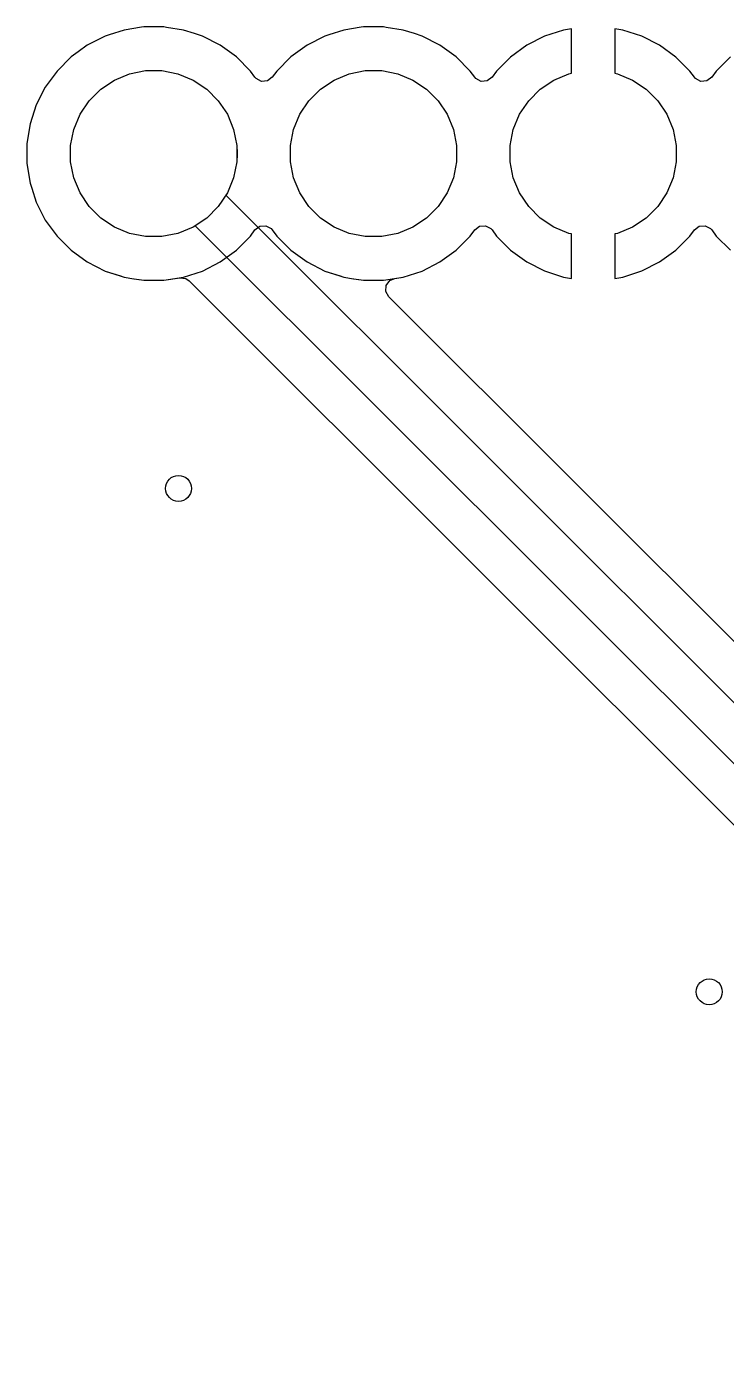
# Model space of a CAD drawing. Header units: inches. Extents: x 6.57 to 9.79, y -8.72 to -3.17.
# Drawn here: x 7.621 to 7.939, y -5.783 to -5.17 of the extents above; entities that cross this region are included whole.
import ezdxf

# ---------------------------------------------------------------- set-up
doc = ezdxf.new("R2010")
doc.units = ezdxf.units.IN
doc.header["$MEASUREMENT"] = 0
doc.layers.add('B.Cu', color=153, linetype='CONTINUOUS', true_color=0x4d7fc4)

msp = doc.modelspace()

# ---------------------------------------------------------------- linework, layer by layer
at = {"layer": 'B.Cu', "linetype": 'CONTINUOUS'}
for p, q in [((7.65657, -5.17403), (7.64848, -5.17815)), ((7.65657, -5.17403), (7.64848, -5.17815)), ((7.65657, -5.17403), (7.64848, -5.17815)), ((7.65657, -5.17403), (7.64848, -5.17815)), ((7.65848, -5.17341), (7.65657, -5.17403)), ((7.65848, -5.17341), (7.65657, -5.17403)), ((7.65848, -5.17341), (7.65657, -5.17403)), ((7.65848, -5.17341), (7.65657, -5.17403)), ((7.65657, -5.17403), (7.65657, -5.17403)), ((7.65657, -5.17403), (7.65657, -5.17403)), ((7.65657, -5.17403), (7.65657, -5.17403)), ((7.65657, -5.17403), (7.65657, -5.17403)), ((7.65657, -5.17403), (7.65657, -5.17403)), ((7.65657, -5.17403), (7.65657, -5.17403)), ((7.65657, -5.17403), (7.65657, -5.17403)), ((7.65657, -5.17403), (7.65657, -5.17403)), ((7.66521, -5.17122), (7.65848, -5.17341)), ((7.66521, -5.17122), (7.65848, -5.17341)), ((7.66521, -5.17122), (7.65848, -5.17341)), ((7.66521, -5.17122), (7.65848, -5.17341)), ((7.6731, -5.16997), (7.66521, -5.17122)), ((7.6731, -5.16997), (7.66521, -5.17122)), ((7.6731, -5.16997), (7.66521, -5.17122)), ((7.6731, -5.16997), (7.66521, -5.17122)), ((7.67418, -5.1698), (7.6731, -5.16997)), ((7.67418, -5.1698), (7.6731, -5.16997)), ((7.67418, -5.1698), (7.6731, -5.16997)), ((7.67418, -5.1698), (7.6731, -5.16997)), ((7.68326, -5.1698), (7.67418, -5.1698)), ((7.68326, -5.1698), (7.67418, -5.1698)), ((7.68326, -5.1698), (7.67418, -5.1698)), ((7.68326, -5.1698), (7.67418, -5.1698)), ((7.68449, -5.16999), (7.68326, -5.1698)), ((7.68449, -5.16999), (7.68326, -5.1698)), ((7.68449, -5.16999), (7.68326, -5.1698)), ((7.68449, -5.16999), (7.68326, -5.1698)), ((7.69224, -5.17122), (7.68449, -5.16999)), ((7.69224, -5.17122), (7.68449, -5.16999)), ((7.69224, -5.17122), (7.68449, -5.16999)), ((7.69224, -5.17122), (7.68449, -5.16999)), ((7.69732, -5.17287), (7.69224, -5.17122)), ((7.69732, -5.17287), (7.69224, -5.17122)), ((7.69732, -5.17287), (7.69224, -5.17122)), ((7.69732, -5.17287), (7.69224, -5.17122)), ((7.70087, -5.17403), (7.69732, -5.17287)), ((7.70087, -5.17403), (7.69732, -5.17287)), ((7.70087, -5.17403), (7.69732, -5.17287)), ((7.70087, -5.17403), (7.69732, -5.17287)), ((7.70897, -5.17815), (7.70087, -5.17403)), ((7.70897, -5.17815), (7.70087, -5.17403)), ((7.70897, -5.17815), (7.70087, -5.17403)), ((7.70897, -5.17815), (7.70087, -5.17403)), ((7.75657, -5.17403), (7.74848, -5.17815)), ((7.75657, -5.17403), (7.74848, -5.17815)), ((7.75657, -5.17403), (7.74848, -5.17815)), ((7.75657, -5.17403), (7.74848, -5.17815)), ((7.75848, -5.17341), (7.75657, -5.17403)), ((7.75848, -5.17341), (7.75657, -5.17403)), ((7.75848, -5.17341), (7.75657, -5.17403)), ((7.75848, -5.17341), (7.75657, -5.17403)), ((7.75657, -5.17403), (7.75657, -5.17403)), ((7.75657, -5.17403), (7.75657, -5.17403)), ((7.75657, -5.17403), (7.75657, -5.17403)), ((7.75657, -5.17403), (7.75657, -5.17403)), ((7.75657, -5.17403), (7.75657, -5.17403)), ((7.75657, -5.17403), (7.75657, -5.17403)), ((7.75657, -5.17403), (7.75657, -5.17403)), ((7.75657, -5.17403), (7.75657, -5.17403)), ((7.76521, -5.17122), (7.75848, -5.17341)), ((7.76521, -5.17122), (7.75848, -5.17341)), ((7.76521, -5.17122), (7.75848, -5.17341)), ((7.76521, -5.17122), (7.75848, -5.17341)), ((7.7731, -5.16997), (7.76521, -5.17122)), ((7.7731, -5.16997), (7.76521, -5.17122)), ((7.7731, -5.16997), (7.76521, -5.17122)), ((7.7731, -5.16997), (7.76521, -5.17122)), ((7.77418, -5.1698), (7.7731, -5.16997)), ((7.77418, -5.1698), (7.7731, -5.16997)), ((7.77418, -5.1698), (7.7731, -5.16997)), ((7.77418, -5.1698), (7.7731, -5.16997)), ((7.78326, -5.1698), (7.77418, -5.1698)), ((7.78326, -5.1698), (7.77418, -5.1698)), ((7.78326, -5.1698), (7.77418, -5.1698)), ((7.78326, -5.1698), (7.77418, -5.1698)), ((7.78449, -5.16999), (7.78326, -5.1698)), ((7.78449, -5.16999), (7.78326, -5.1698)), ((7.78449, -5.16999), (7.78326, -5.1698)), ((7.78449, -5.16999), (7.78326, -5.1698)), ((7.79224, -5.17122), (7.78449, -5.16999)), ((7.79224, -5.17122), (7.78449, -5.16999)), ((7.79224, -5.17122), (7.78449, -5.16999)), ((7.79224, -5.17122), (7.78449, -5.16999)), ((7.79732, -5.17287), (7.79224, -5.17122)), ((7.79732, -5.17287), (7.79224, -5.17122)), ((7.79732, -5.17287), (7.79224, -5.17122)), ((7.79732, -5.17287), (7.79224, -5.17122)), ((7.80087, -5.17403), (7.79732, -5.17287)), ((7.80087, -5.17403), (7.79732, -5.17287)), ((7.80087, -5.17403), (7.79732, -5.17287)), ((7.80087, -5.17403), (7.79732, -5.17287)), ((7.80897, -5.17815), (7.80087, -5.17403)), ((7.80897, -5.17815), (7.80087, -5.17403)), ((7.80897, -5.17815), (7.80087, -5.17403)), ((7.80897, -5.17815), (7.80087, -5.17403)), ((7.85658, -5.17405), (7.84849, -5.17817)), ((7.85658, -5.17405), (7.84849, -5.17817)), ((7.85658, -5.17405), (7.84849, -5.17817)), ((7.85658, -5.17405), (7.84849, -5.17817)), ((7.86522, -5.17124), (7.85658, -5.17405)), ((7.86522, -5.17124), (7.85658, -5.17405)), ((7.86522, -5.17124), (7.85658, -5.17405)), ((7.86522, -5.17124), (7.85658, -5.17405)), ((7.86888, -5.17066), (7.86522, -5.17124)), ((7.86888, -5.17066), (7.86522, -5.17124)), ((7.86888, -5.17066), (7.86522, -5.17124)), ((7.86888, -5.17066), (7.86522, -5.17124)), ((7.86888, -5.1909), (7.86888, -5.17066)), ((7.86888, -5.1909), (7.86888, -5.17066)), ((7.86888, -5.1909), (7.86888, -5.17066)), ((7.86888, -5.1909), (7.86888, -5.17066)), ((7.89223, -5.17124), (7.88857, -5.17066)), ((7.88857, -5.17066), (7.88857, -5.1909)), ((7.89223, -5.17124), (7.88857, -5.17066)), ((7.88857, -5.17066), (7.88857, -5.1909)), ((7.89223, -5.17124), (7.88857, -5.17066)), ((7.88857, -5.17066), (7.88857, -5.1909)), ((7.89223, -5.17124), (7.88857, -5.17066)), ((7.88857, -5.17066), (7.88857, -5.1909)), ((7.90087, -5.17405), (7.89223, -5.17124)), ((7.90087, -5.17405), (7.89223, -5.17124)), ((7.90087, -5.17405), (7.89223, -5.17124)), ((7.90087, -5.17405), (7.89223, -5.17124)), ((7.90896, -5.17817), (7.90087, -5.17405)), ((7.90896, -5.17817), (7.90087, -5.17405)), ((7.90896, -5.17817), (7.90087, -5.17405)), ((7.90896, -5.17817), (7.90087, -5.17405)), ((7.64848, -5.17815), (7.64429, -5.1812)), ((7.64848, -5.17815), (7.64429, -5.1812)), ((7.64848, -5.17815), (7.64429, -5.1812)), ((7.64848, -5.17815), (7.64429, -5.1812)), ((7.71632, -5.18349), (7.70897, -5.17815)), ((7.71632, -5.18349), (7.70897, -5.17815)), ((7.71632, -5.18349), (7.70897, -5.17815)), ((7.71632, -5.18349), (7.70897, -5.17815)), ((7.74848, -5.17815), (7.74429, -5.1812)), ((7.74848, -5.17815), (7.74429, -5.1812)), ((7.74848, -5.17815), (7.74429, -5.1812)), ((7.74848, -5.17815), (7.74429, -5.1812)), ((7.81632, -5.18349), (7.80897, -5.17815)), ((7.81632, -5.18349), (7.80897, -5.17815)), ((7.81632, -5.18349), (7.80897, -5.17815)), ((7.81632, -5.18349), (7.80897, -5.17815)), ((7.84849, -5.17817), (7.84114, -5.18351)), ((7.84849, -5.17817), (7.84114, -5.18351)), ((7.84849, -5.17817), (7.84114, -5.18351)), ((7.84849, -5.17817), (7.84114, -5.18351)), ((7.9163, -5.18351), (7.90896, -5.17817)), ((7.9163, -5.18351), (7.90896, -5.17817)), ((7.9163, -5.18351), (7.90896, -5.17817)), ((7.9163, -5.18351), (7.90896, -5.17817)), ((7.64113, -5.18349), (7.63471, -5.18991)), ((7.64113, -5.18349), (7.63471, -5.18991)), ((7.64113, -5.18349), (7.63471, -5.18991)), ((7.64113, -5.18349), (7.63471, -5.18991)), ((7.64429, -5.1812), (7.64113, -5.18349)), ((7.64429, -5.1812), (7.64113, -5.18349)), ((7.64429, -5.1812), (7.64113, -5.18349)), ((7.64429, -5.1812), (7.64113, -5.18349)), ((7.64113, -5.18349), (7.64113, -5.18349)), ((7.64113, -5.18349), (7.64113, -5.18349)), ((7.64113, -5.18349), (7.64113, -5.18349)), ((7.64113, -5.18349), (7.64113, -5.18349)), ((7.64113, -5.18349), (7.64113, -5.18349)), ((7.64113, -5.18349), (7.64113, -5.18349)), ((7.64113, -5.18349), (7.64113, -5.18349)), ((7.64113, -5.18349), (7.64113, -5.18349)), ((7.72274, -5.18991), (7.71632, -5.18349)), ((7.72274, -5.18991), (7.71632, -5.18349)), ((7.72274, -5.18991), (7.71632, -5.18349)), ((7.72274, -5.18991), (7.71632, -5.18349)), ((7.74113, -5.18349), (7.73471, -5.18991)), ((7.74113, -5.18349), (7.73471, -5.18991)), ((7.74113, -5.18349), (7.73471, -5.18991)), ((7.74113, -5.18349), (7.73471, -5.18991)), ((7.74429, -5.1812), (7.74113, -5.18349)), ((7.74429, -5.1812), (7.74113, -5.18349)), ((7.74429, -5.1812), (7.74113, -5.18349)), ((7.74429, -5.1812), (7.74113, -5.18349)), ((7.74113, -5.18349), (7.74113, -5.18349)), ((7.74113, -5.18349), (7.74113, -5.18349)), ((7.74113, -5.18349), (7.74113, -5.18349)), ((7.74113, -5.18349), (7.74113, -5.18349)), ((7.74113, -5.18349), (7.74113, -5.18349)), ((7.74113, -5.18349), (7.74113, -5.18349)), ((7.74113, -5.18349), (7.74113, -5.18349)), ((7.74113, -5.18349), (7.74113, -5.18349)), ((7.82274, -5.18991), (7.81632, -5.18349)), ((7.82274, -5.18991), (7.81632, -5.18349)), ((7.82274, -5.18991), (7.81632, -5.18349)), ((7.82274, -5.18991), (7.81632, -5.18349)), ((7.84114, -5.18351), (7.83472, -5.18993)), ((7.84114, -5.18351), (7.83472, -5.18993)), ((7.84114, -5.18351), (7.83472, -5.18993)), ((7.84114, -5.18351), (7.83472, -5.18993)), ((7.84114, -5.18351), (7.84114, -5.18351)), ((7.84114, -5.18351), (7.84114, -5.18351)), ((7.84114, -5.18351), (7.84114, -5.18351)), ((7.84114, -5.18351), (7.84114, -5.18351)), ((7.92272, -5.18993), (7.9163, -5.18351)), ((7.92272, -5.18993), (7.9163, -5.18351)), ((7.92272, -5.18993), (7.9163, -5.18351)), ((7.92272, -5.18993), (7.9163, -5.18351)), ((7.94113, -5.18349), (7.93471, -5.18991)), ((7.94113, -5.18349), (7.93471, -5.18991)), ((7.94113, -5.18349), (7.93471, -5.18991)), ((7.94113, -5.18349), (7.93471, -5.18991)), ((7.6347, -5.18993), (7.62937, -5.19726)), ((7.6347, -5.18993), (7.62937, -5.19726)), ((7.6347, -5.18993), (7.62937, -5.19726)), ((7.6347, -5.18993), (7.62937, -5.19726)), ((7.63471, -5.18991), (7.6347, -5.18993)), ((7.63471, -5.18991), (7.6347, -5.18993)), ((7.63471, -5.18991), (7.6347, -5.18993)), ((7.63471, -5.18991), (7.6347, -5.18993)), ((7.63471, -5.18991), (7.63471, -5.18991)), ((7.63471, -5.18991), (7.63471, -5.18991)), ((7.63471, -5.18991), (7.63471, -5.18991)), ((7.63471, -5.18991), (7.63471, -5.18991)), ((7.63471, -5.18991), (7.63471, -5.18991)), ((7.63471, -5.18991), (7.63471, -5.18991)), ((7.63471, -5.18991), (7.63471, -5.18991)), ((7.63471, -5.18991), (7.63471, -5.18991)), ((7.66081, -5.19399), (7.66769, -5.19114)), ((7.66081, -5.19399), (7.66769, -5.19114)), ((7.66081, -5.19399), (7.66769, -5.19114)), ((7.66081, -5.19399), (7.66769, -5.19114)), ((7.66769, -5.19114), (7.675, -5.18969)), ((7.66769, -5.19114), (7.675, -5.18969)), ((7.66769, -5.19114), (7.675, -5.18969)), ((7.66769, -5.19114), (7.675, -5.18969)), ((7.675, -5.18969), (7.68245, -5.18969)), ((7.675, -5.18969), (7.68245, -5.18969)), ((7.675, -5.18969), (7.68245, -5.18969)), ((7.675, -5.18969), (7.68245, -5.18969)), ((7.68245, -5.18969), (7.68975, -5.19114)), ((7.68245, -5.18969), (7.68975, -5.19114)), ((7.68245, -5.18969), (7.68975, -5.19114)), ((7.68245, -5.18969), (7.68975, -5.19114)), ((7.68975, -5.19114), (7.69664, -5.19399)), ((7.68975, -5.19114), (7.69664, -5.19399)), ((7.68975, -5.19114), (7.69664, -5.19399)), ((7.68975, -5.19114), (7.69664, -5.19399)), ((7.72275, -5.18993), (7.72274, -5.18991)), ((7.72275, -5.18993), (7.72274, -5.18991)), ((7.72275, -5.18993), (7.72274, -5.18991)), ((7.72275, -5.18993), (7.72274, -5.18991)), ((7.72477, -5.19271), (7.72275, -5.18993)), ((7.72477, -5.19271), (7.72275, -5.18993)), ((7.72477, -5.19271), (7.72275, -5.18993)), ((7.72477, -5.19271), (7.72275, -5.18993)), ((7.72532, -5.19335), (7.72477, -5.19271)), ((7.72532, -5.19335), (7.72477, -5.19271)), ((7.72532, -5.19335), (7.72477, -5.19271)), ((7.72532, -5.19335), (7.72477, -5.19271)), ((7.72775, -5.19463), (7.72532, -5.19335)), ((7.72775, -5.19463), (7.72532, -5.19335)), ((7.72775, -5.19463), (7.72532, -5.19335)), ((7.72775, -5.19463), (7.72532, -5.19335)), ((7.73267, -5.19271), (7.73049, -5.19439)), ((7.73267, -5.19271), (7.73049, -5.19439)), ((7.73267, -5.19271), (7.73049, -5.19439)), ((7.73267, -5.19271), (7.73049, -5.19439)), ((7.73471, -5.18991), (7.73267, -5.19271)), ((7.73471, -5.18991), (7.73267, -5.19271)), ((7.73471, -5.18991), (7.73267, -5.19271)), ((7.73471, -5.18991), (7.73267, -5.19271)), ((7.76081, -5.19399), (7.76769, -5.19114)), ((7.76081, -5.19399), (7.76769, -5.19114)), ((7.76081, -5.19399), (7.76769, -5.19114)), ((7.76081, -5.19399), (7.76769, -5.19114)), ((7.76769, -5.19114), (7.775, -5.18969)), ((7.76769, -5.19114), (7.775, -5.18969)), ((7.76769, -5.19114), (7.775, -5.18969)), ((7.76769, -5.19114), (7.775, -5.18969)), ((7.775, -5.18969), (7.78245, -5.18969)), ((7.775, -5.18969), (7.78245, -5.18969)), ((7.775, -5.18969), (7.78245, -5.18969)), ((7.775, -5.18969), (7.78245, -5.18969)), ((7.78245, -5.18969), (7.78975, -5.19114)), ((7.78245, -5.18969), (7.78975, -5.19114)), ((7.78245, -5.18969), (7.78975, -5.19114)), ((7.78245, -5.18969), (7.78975, -5.19114)), ((7.78975, -5.19114), (7.79664, -5.19399)), ((7.78975, -5.19114), (7.79664, -5.19399)), ((7.78975, -5.19114), (7.79664, -5.19399)), ((7.78975, -5.19114), (7.79664, -5.19399)), ((7.82479, -5.19273), (7.82274, -5.18991)), ((7.82479, -5.19273), (7.82274, -5.18991)), ((7.82479, -5.19273), (7.82274, -5.18991)), ((7.82479, -5.19273), (7.82274, -5.18991)), ((7.82533, -5.19336), (7.82479, -5.19273)), ((7.82533, -5.19336), (7.82479, -5.19273)), ((7.82533, -5.19336), (7.82479, -5.19273)), ((7.82533, -5.19336), (7.82479, -5.19273)), ((7.82777, -5.19465), (7.82533, -5.19336)), ((7.82777, -5.19465), (7.82533, -5.19336)), ((7.82777, -5.19465), (7.82533, -5.19336)), ((7.82777, -5.19465), (7.82533, -5.19336)), ((7.83268, -5.19273), (7.83051, -5.19441)), ((7.83268, -5.19273), (7.83051, -5.19441)), ((7.83268, -5.19273), (7.83051, -5.19441)), ((7.83268, -5.19273), (7.83051, -5.19441)), ((7.83472, -5.18993), (7.83268, -5.19273)), ((7.83472, -5.18993), (7.83268, -5.19273)), ((7.83472, -5.18993), (7.83268, -5.19273)), ((7.83472, -5.18993), (7.83268, -5.19273)), ((7.83472, -5.18993), (7.83472, -5.18993)), ((7.83472, -5.18993), (7.83472, -5.18993)), ((7.83472, -5.18993), (7.83472, -5.18993)), ((7.83472, -5.18993), (7.83472, -5.18993)), ((7.86081, -5.19399), (7.86769, -5.19114)), ((7.86081, -5.19399), (7.86769, -5.19114)), ((7.86081, -5.19399), (7.86769, -5.19114)), ((7.86081, -5.19399), (7.86769, -5.19114)), ((7.86769, -5.19114), (7.86888, -5.1909)), ((7.86769, -5.19114), (7.86888, -5.1909)), ((7.86769, -5.19114), (7.86888, -5.1909)), ((7.86769, -5.19114), (7.86888, -5.1909)), ((7.88857, -5.1909), (7.88975, -5.19114)), ((7.88857, -5.1909), (7.88975, -5.19114)), ((7.88857, -5.1909), (7.88975, -5.19114)), ((7.88857, -5.1909), (7.88975, -5.19114)), ((7.88975, -5.19114), (7.89664, -5.19399)), ((7.88975, -5.19114), (7.89664, -5.19399)), ((7.88975, -5.19114), (7.89664, -5.19399)), ((7.88975, -5.19114), (7.89664, -5.19399)), ((7.92476, -5.19273), (7.92272, -5.18993)), ((7.92272, -5.18993), (7.92272, -5.18993)), ((7.92476, -5.19273), (7.92272, -5.18993)), ((7.92272, -5.18993), (7.92272, -5.18993)), ((7.92476, -5.19273), (7.92272, -5.18993)), ((7.92272, -5.18993), (7.92272, -5.18993)), ((7.92476, -5.19273), (7.92272, -5.18993)), ((7.92272, -5.18993), (7.92272, -5.18993)), ((7.92531, -5.19336), (7.92476, -5.19273)), ((7.92531, -5.19336), (7.92476, -5.19273)), ((7.92531, -5.19336), (7.92476, -5.19273)), ((7.92531, -5.19336), (7.92476, -5.19273)), ((7.92774, -5.19465), (7.92531, -5.19336)), ((7.92774, -5.19465), (7.92531, -5.19336)), ((7.92774, -5.19465), (7.92531, -5.19336)), ((7.92774, -5.19465), (7.92531, -5.19336)), ((7.93266, -5.19273), (7.93048, -5.19441)), ((7.93266, -5.19273), (7.93048, -5.19441)), ((7.93266, -5.19273), (7.93048, -5.19441)), ((7.93266, -5.19273), (7.93048, -5.19441)), ((7.93471, -5.18991), (7.93266, -5.19273)), ((7.93471, -5.18991), (7.93266, -5.19273)), ((7.93471, -5.18991), (7.93266, -5.19273)), ((7.93471, -5.18991), (7.93266, -5.19273)), ((7.93471, -5.18991), (7.93471, -5.18991)), ((7.93471, -5.18991), (7.93471, -5.18991)), ((7.93471, -5.18991), (7.93471, -5.18991)), ((7.93471, -5.18991), (7.93471, -5.18991)), ((7.62937, -5.19726), (7.62525, -5.20535)), ((7.62937, -5.19726), (7.62525, -5.20535)), ((7.62937, -5.19726), (7.62525, -5.20535)), ((7.62937, -5.19726), (7.62525, -5.20535)), ((7.64935, -5.2034), (7.65462, -5.19813)), ((7.64935, -5.2034), (7.65462, -5.19813)), ((7.64935, -5.2034), (7.65462, -5.19813)), ((7.64935, -5.2034), (7.65462, -5.19813)), ((7.65462, -5.19813), (7.66081, -5.19399)), ((7.65462, -5.19813), (7.66081, -5.19399)), ((7.65462, -5.19813), (7.66081, -5.19399)), ((7.65462, -5.19813), (7.66081, -5.19399)), ((7.69664, -5.19399), (7.70283, -5.19813)), ((7.69664, -5.19399), (7.70283, -5.19813)), ((7.69664, -5.19399), (7.70283, -5.19813)), ((7.69664, -5.19399), (7.70283, -5.19813)), ((7.70283, -5.19813), (7.7081, -5.2034)), ((7.70283, -5.19813), (7.7081, -5.2034)), ((7.70283, -5.19813), (7.7081, -5.2034)), ((7.70283, -5.19813), (7.7081, -5.2034)), ((7.73049, -5.19439), (7.72775, -5.19463)), ((7.73049, -5.19439), (7.72775, -5.19463)), ((7.73049, -5.19439), (7.72775, -5.19463)), ((7.73049, -5.19439), (7.72775, -5.19463)), ((7.74935, -5.2034), (7.75462, -5.19813)), ((7.74935, -5.2034), (7.75462, -5.19813)), ((7.74935, -5.2034), (7.75462, -5.19813)), ((7.74935, -5.2034), (7.75462, -5.19813)), ((7.75462, -5.19813), (7.76081, -5.19399)), ((7.75462, -5.19813), (7.76081, -5.19399)), ((7.75462, -5.19813), (7.76081, -5.19399)), ((7.75462, -5.19813), (7.76081, -5.19399)), ((7.79664, -5.19399), (7.80283, -5.19813)), ((7.79664, -5.19399), (7.80283, -5.19813)), ((7.79664, -5.19399), (7.80283, -5.19813)), ((7.79664, -5.19399), (7.80283, -5.19813)), ((7.80283, -5.19813), (7.8081, -5.2034)), ((7.80283, -5.19813), (7.8081, -5.2034)), ((7.80283, -5.19813), (7.8081, -5.2034)), ((7.80283, -5.19813), (7.8081, -5.2034)), ((7.83051, -5.19441), (7.82777, -5.19465)), ((7.83051, -5.19441), (7.82777, -5.19465)), ((7.83051, -5.19441), (7.82777, -5.19465)), ((7.83051, -5.19441), (7.82777, -5.19465)), ((7.84935, -5.2034), (7.85462, -5.19813)), ((7.84935, -5.2034), (7.85462, -5.19813)), ((7.84935, -5.2034), (7.85462, -5.19813)), ((7.84935, -5.2034), (7.85462, -5.19813)), ((7.85462, -5.19813), (7.86081, -5.19399)), ((7.85462, -5.19813), (7.86081, -5.19399)), ((7.85462, -5.19813), (7.86081, -5.19399)), ((7.85462, -5.19813), (7.86081, -5.19399)), ((7.89664, -5.19399), (7.90283, -5.19813)), ((7.89664, -5.19399), (7.90283, -5.19813)), ((7.89664, -5.19399), (7.90283, -5.19813)), ((7.89664, -5.19399), (7.90283, -5.19813)), ((7.90283, -5.19813), (7.9081, -5.2034)), ((7.90283, -5.19813), (7.9081, -5.2034)), ((7.90283, -5.19813), (7.9081, -5.2034)), ((7.90283, -5.19813), (7.9081, -5.2034)), ((7.93048, -5.19441), (7.92774, -5.19465)), ((7.93048, -5.19441), (7.92774, -5.19465)), ((7.93048, -5.19441), (7.92774, -5.19465)), ((7.93048, -5.19441), (7.92774, -5.19465)), ((7.62525, -5.20535), (7.62244, -5.21399)), ((7.62525, -5.20535), (7.62244, -5.21399)), ((7.62525, -5.20535), (7.62244, -5.21399)), ((7.62525, -5.20535), (7.62244, -5.21399)), ((7.64521, -5.20959), (7.64935, -5.2034)), ((7.64521, -5.20959), (7.64935, -5.2034)), ((7.64521, -5.20959), (7.64935, -5.2034)), ((7.64521, -5.20959), (7.64935, -5.2034)), ((7.7081, -5.2034), (7.71224, -5.20959)), ((7.7081, -5.2034), (7.71224, -5.20959)), ((7.7081, -5.2034), (7.71224, -5.20959)), ((7.7081, -5.2034), (7.71224, -5.20959)), ((7.74521, -5.20959), (7.74935, -5.2034)), ((7.74521, -5.20959), (7.74935, -5.2034)), ((7.74521, -5.20959), (7.74935, -5.2034)), ((7.74521, -5.20959), (7.74935, -5.2034)), ((7.8081, -5.2034), (7.81224, -5.20959)), ((7.8081, -5.2034), (7.81224, -5.20959)), ((7.8081, -5.2034), (7.81224, -5.20959)), ((7.8081, -5.2034), (7.81224, -5.20959)), ((7.84521, -5.20959), (7.84935, -5.2034)), ((7.84521, -5.20959), (7.84935, -5.2034)), ((7.84521, -5.20959), (7.84935, -5.2034)), ((7.84521, -5.20959), (7.84935, -5.2034)), ((7.9081, -5.2034), (7.91224, -5.20959)), ((7.9081, -5.2034), (7.91224, -5.20959)), ((7.9081, -5.2034), (7.91224, -5.20959)), ((7.9081, -5.2034), (7.91224, -5.20959)), ((7.64236, -5.21647), (7.64521, -5.20959)), ((7.64236, -5.21647), (7.64521, -5.20959)), ((7.64236, -5.21647), (7.64521, -5.20959)), ((7.64236, -5.21647), (7.64521, -5.20959)), ((7.71224, -5.20959), (7.71509, -5.21647)), ((7.71224, -5.20959), (7.71509, -5.21647)), ((7.71224, -5.20959), (7.71509, -5.21647)), ((7.71224, -5.20959), (7.71509, -5.21647)), ((7.74236, -5.21647), (7.74521, -5.20959)), ((7.74236, -5.21647), (7.74521, -5.20959)), ((7.74236, -5.21647), (7.74521, -5.20959)), ((7.74236, -5.21647), (7.74521, -5.20959)), ((7.81224, -5.20959), (7.81509, -5.21647)), ((7.81224, -5.20959), (7.81509, -5.21647)), ((7.81224, -5.20959), (7.81509, -5.21647)), ((7.81224, -5.20959), (7.81509, -5.21647)), ((7.84236, -5.21647), (7.84521, -5.20959)), ((7.84236, -5.21647), (7.84521, -5.20959)), ((7.84236, -5.21647), (7.84521, -5.20959)), ((7.84236, -5.21647), (7.84521, -5.20959)), ((7.91224, -5.20959), (7.91509, -5.21647)), ((7.91224, -5.20959), (7.91509, -5.21647)), ((7.91224, -5.20959), (7.91509, -5.21647)), ((7.91224, -5.20959), (7.91509, -5.21647)), ((7.62244, -5.21399), (7.62102, -5.22296)), ((7.62244, -5.21399), (7.62102, -5.22296)), ((7.62244, -5.21399), (7.62102, -5.22296)), ((7.62244, -5.21399), (7.62102, -5.22296)), ((7.64091, -5.22378), (7.64236, -5.21647)), ((7.64091, -5.22378), (7.64236, -5.21647)), ((7.64091, -5.22378), (7.64236, -5.21647)), ((7.64091, -5.22378), (7.64236, -5.21647)), ((7.71509, -5.21647), (7.71654, -5.22378)), ((7.71509, -5.21647), (7.71654, -5.22378)), ((7.71509, -5.21647), (7.71654, -5.22378)), ((7.71509, -5.21647), (7.71654, -5.22378)), ((7.74091, -5.22378), (7.74236, -5.21647)), ((7.74091, -5.22378), (7.74236, -5.21647)), ((7.74091, -5.22378), (7.74236, -5.21647)), ((7.74091, -5.22378), (7.74236, -5.21647)), ((7.81509, -5.21647), (7.81654, -5.22378)), ((7.81509, -5.21647), (7.81654, -5.22378)), ((7.81509, -5.21647), (7.81654, -5.22378)), ((7.81509, -5.21647), (7.81654, -5.22378)), ((7.84091, -5.22378), (7.84236, -5.21647)), ((7.84091, -5.22378), (7.84236, -5.21647)), ((7.84091, -5.22378), (7.84236, -5.21647)), ((7.84091, -5.22378), (7.84236, -5.21647)), ((7.91509, -5.21647), (7.91654, -5.22378)), ((7.91509, -5.21647), (7.91654, -5.22378)), ((7.91509, -5.21647), (7.91654, -5.22378)), ((7.91509, -5.21647), (7.91654, -5.22378)), ((7.62102, -5.22296), (7.62102, -5.23205)), ((7.62102, -5.22296), (7.62102, -5.23205)), ((7.62102, -5.22296), (7.62102, -5.23205)), ((7.62102, -5.22296), (7.62102, -5.23205)), ((7.64091, -5.23123), (7.64091, -5.22378)), ((7.64091, -5.23123), (7.64091, -5.22378)), ((7.64091, -5.23123), (7.64091, -5.22378)), ((7.64091, -5.23123), (7.64091, -5.22378)), ((7.71654, -5.22378), (7.71654, -5.23123)), ((7.71654, -5.22378), (7.71654, -5.23123)), ((7.71654, -5.22378), (7.71654, -5.22527)), ((7.71654, -5.22378), (7.71654, -5.23123)), ((7.74091, -5.23123), (7.74091, -5.22378)), ((7.74091, -5.23123), (7.74091, -5.22378)), ((7.74091, -5.23123), (7.74091, -5.22378)), ((7.74091, -5.23123), (7.74091, -5.22378)), ((7.81654, -5.22378), (7.81654, -5.23123)), ((7.81654, -5.22378), (7.81654, -5.23123)), ((7.81654, -5.22378), (7.81654, -5.23123)), ((7.81654, -5.22378), (7.81654, -5.23123)), ((7.84091, -5.23123), (7.84091, -5.22378)), ((7.84091, -5.23123), (7.84091, -5.22378)), ((7.84091, -5.23123), (7.84091, -5.22378)), ((7.84091, -5.23123), (7.84091, -5.22378)), ((7.91654, -5.22378), (7.91654, -5.23123)), ((7.91654, -5.22378), (7.91654, -5.23123)), ((7.91654, -5.22378), (7.91654, -5.23123)), ((7.91654, -5.22378), (7.91654, -5.23123)), ((7.71654, -5.22527), (7.71667, -5.22558)), ((7.71667, -5.22942), (7.71654, -5.22973)), ((7.71654, -5.22973), (7.71654, -5.23123)), ((7.71667, -5.22558), (7.71667, -5.22942)), ((7.62102, -5.23205), (7.62244, -5.24102)), ((7.62102, -5.23205), (7.62244, -5.24102)), ((7.62102, -5.23205), (7.62244, -5.24102)), ((7.62102, -5.23205), (7.62244, -5.24102)), ((7.64236, -5.23854), (7.64091, -5.23123)), ((7.64236, -5.23854), (7.64091, -5.23123)), ((7.64236, -5.23854), (7.64091, -5.23123)), ((7.64236, -5.23854), (7.64091, -5.23123)), ((7.71654, -5.23123), (7.71509, -5.23854)), ((7.71654, -5.23123), (7.71509, -5.23854)), ((7.71654, -5.23123), (7.71509, -5.23854)), ((7.71654, -5.23123), (7.71509, -5.23854)), ((7.74236, -5.23854), (7.74091, -5.23123)), ((7.74236, -5.23854), (7.74091, -5.23123)), ((7.74236, -5.23854), (7.74091, -5.23123)), ((7.74236, -5.23854), (7.74091, -5.23123)), ((7.81654, -5.23123), (7.81509, -5.23854)), ((7.81654, -5.23123), (7.81509, -5.23854)), ((7.81654, -5.23123), (7.81509, -5.23854)), ((7.81654, -5.23123), (7.81509, -5.23854)), ((7.84236, -5.23854), (7.84091, -5.23123)), ((7.84236, -5.23854), (7.84091, -5.23123)), ((7.84236, -5.23854), (7.84091, -5.23123)), ((7.84236, -5.23854), (7.84091, -5.23123)), ((7.91654, -5.23123), (7.91509, -5.23854)), ((7.91654, -5.23123), (7.91509, -5.23854)), ((7.91654, -5.23123), (7.91509, -5.23854)), ((7.91654, -5.23123), (7.91509, -5.23854)), ((7.62244, -5.24102), (7.62317, -5.24326)), ((7.62244, -5.24102), (7.62317, -5.24326)), ((7.62244, -5.24102), (7.62317, -5.24326)), ((7.62244, -5.24102), (7.62317, -5.24326)), ((7.64521, -5.24542), (7.64236, -5.23854)), ((7.64521, -5.24542), (7.64236, -5.23854)), ((7.64521, -5.24542), (7.64236, -5.23854)), ((7.64521, -5.24542), (7.64236, -5.23854)), ((7.71509, -5.23854), (7.71224, -5.24542)), ((7.71509, -5.23854), (7.71224, -5.24542)), ((7.71509, -5.23854), (7.71224, -5.24542)), ((7.71509, -5.23854), (7.71224, -5.24542)), ((7.74521, -5.24542), (7.74236, -5.23854)), ((7.74521, -5.24542), (7.74236, -5.23854)), ((7.74521, -5.24542), (7.74236, -5.23854)), ((7.74521, -5.24542), (7.74236, -5.23854)), ((7.81509, -5.23854), (7.81224, -5.24542)), ((7.81509, -5.23854), (7.81224, -5.24542)), ((7.81509, -5.23854), (7.81224, -5.24542)), ((7.81509, -5.23854), (7.81224, -5.24542)), ((7.84521, -5.24542), (7.84236, -5.23854)), ((7.84521, -5.24542), (7.84236, -5.23854)), ((7.84521, -5.24542), (7.84236, -5.23854)), ((7.84521, -5.24542), (7.84236, -5.23854)), ((7.91509, -5.23854), (7.91224, -5.24542)), ((7.91509, -5.23854), (7.91224, -5.24542)), ((7.91509, -5.23854), (7.91224, -5.24542)), ((7.91509, -5.23854), (7.91224, -5.24542)), ((7.62317, -5.24326), (7.62525, -5.24966)), ((7.62317, -5.24326), (7.62525, -5.24966)), ((7.62317, -5.24326), (7.62525, -5.24966)), ((7.62317, -5.24326), (7.62525, -5.24966)), ((7.64935, -5.25161), (7.64521, -5.24542)), ((7.64935, -5.25161), (7.64521, -5.24542)), ((7.64935, -5.25161), (7.64521, -5.24542)), ((7.64935, -5.25161), (7.64521, -5.24542)), ((7.71224, -5.24542), (7.7081, -5.25161)), ((7.71224, -5.24542), (7.7081, -5.25161)), ((7.71224, -5.24542), (7.7081, -5.25161)), ((7.71224, -5.24542), (7.71156, -5.24643)), ((7.71156, -5.24643), (8.2153, -5.75016)), ((7.74935, -5.25161), (7.74521, -5.24542)), ((7.74935, -5.25161), (7.74521, -5.24542)), ((7.74935, -5.25161), (7.74521, -5.24542)), ((7.74935, -5.25161), (7.74521, -5.24542)), ((7.81224, -5.24542), (7.8081, -5.25161)), ((7.81224, -5.24542), (7.8081, -5.25161)), ((7.81224, -5.24542), (7.8081, -5.25161)), ((7.81224, -5.24542), (7.8081, -5.25161)), ((7.84935, -5.25161), (7.84521, -5.24542)), ((7.84935, -5.25161), (7.84521, -5.24542)), ((7.84935, -5.25161), (7.84521, -5.24542)), ((7.84935, -5.25161), (7.84521, -5.24542)), ((7.91224, -5.24542), (7.9081, -5.25161)), ((7.91224, -5.24542), (7.9081, -5.25161)), ((7.91224, -5.24542), (7.9081, -5.25161)), ((7.91224, -5.24542), (7.9081, -5.25161)), ((7.62525, -5.24966), (7.62937, -5.25775)), ((7.62525, -5.24966), (7.62937, -5.25775)), ((7.62525, -5.24966), (7.62937, -5.25775)), ((7.62525, -5.24966), (7.62937, -5.25775)), ((7.65462, -5.25688), (7.64935, -5.25161)), ((7.65462, -5.25688), (7.64935, -5.25161)), ((7.65462, -5.25688), (7.64935, -5.25161)), ((7.65462, -5.25688), (7.64935, -5.25161)), ((7.7081, -5.25161), (7.70283, -5.25688)), ((7.7081, -5.25161), (7.70283, -5.25688)), ((7.7081, -5.25161), (7.70283, -5.25688)), ((7.75462, -5.25688), (7.74935, -5.25161)), ((7.75462, -5.25688), (7.74935, -5.25161)), ((7.75462, -5.25688), (7.74935, -5.25161)), ((7.75462, -5.25688), (7.74935, -5.25161)), ((7.8081, -5.25161), (7.80283, -5.25688)), ((7.8081, -5.25161), (7.80283, -5.25688)), ((7.8081, -5.25161), (7.80283, -5.25688)), ((7.8081, -5.25161), (7.80283, -5.25688)), ((7.85462, -5.25688), (7.84935, -5.25161)), ((7.85462, -5.25688), (7.84935, -5.25161)), ((7.85462, -5.25688), (7.84935, -5.25161)), ((7.85462, -5.25688), (7.84935, -5.25161)), ((7.9081, -5.25161), (7.90283, -5.25688)), ((7.9081, -5.25161), (7.90283, -5.25688)), ((7.9081, -5.25161), (7.90283, -5.25688)), ((7.9081, -5.25161), (7.90283, -5.25688)), ((7.62937, -5.25775), (7.63471, -5.2651)), ((7.62937, -5.25775), (7.63471, -5.2651)), ((7.62937, -5.25775), (7.63471, -5.2651)), ((7.62937, -5.25775), (7.63471, -5.2651)), ((7.66081, -5.26102), (7.65462, -5.25688)), ((7.66081, -5.26102), (7.65462, -5.25688)), ((7.66081, -5.26102), (7.65462, -5.25688)), ((7.66081, -5.26102), (7.65462, -5.25688)), ((7.70283, -5.25688), (7.69664, -5.26102)), ((7.70283, -5.25688), (7.69664, -5.26102)), ((7.70283, -5.25688), (7.69664, -5.26102)), ((7.69764, -5.26034), (7.69664, -5.26102)), ((8.20426, -5.76696), (7.69764, -5.26034)), ((7.72477, -5.26229), (7.72695, -5.26062)), ((7.72477, -5.26229), (7.72695, -5.26062)), ((7.72477, -5.26229), (7.72695, -5.26062)), ((7.72695, -5.26062), (7.72969, -5.26038)), ((7.72695, -5.26062), (7.72969, -5.26038)), ((7.72695, -5.26062), (7.72969, -5.26038)), ((7.72969, -5.26038), (7.73213, -5.26166)), ((7.72969, -5.26038), (7.73213, -5.26166)), ((7.72969, -5.26038), (7.73213, -5.26166)), ((7.76081, -5.26102), (7.75462, -5.25688)), ((7.76081, -5.26102), (7.75462, -5.25688)), ((7.76081, -5.26102), (7.75462, -5.25688)), ((7.76081, -5.26102), (7.75462, -5.25688)), ((7.80283, -5.25688), (7.79664, -5.26102)), ((7.80283, -5.25688), (7.79664, -5.26102)), ((7.80283, -5.25688), (7.79664, -5.26102)), ((7.80283, -5.25688), (7.79664, -5.26102)), ((7.82479, -5.26228), (7.82696, -5.2606)), ((7.82479, -5.26228), (7.82696, -5.2606)), ((7.82479, -5.26228), (7.82696, -5.2606)), ((7.82479, -5.26228), (7.82696, -5.2606)), ((7.82696, -5.2606), (7.8297, -5.26036)), ((7.82696, -5.2606), (7.8297, -5.26036)), ((7.82696, -5.2606), (7.8297, -5.26036)), ((7.82696, -5.2606), (7.8297, -5.26036)), ((7.8297, -5.26036), (7.83214, -5.26165)), ((7.8297, -5.26036), (7.83214, -5.26165)), ((7.8297, -5.26036), (7.83214, -5.26165)), ((7.8297, -5.26036), (7.83214, -5.26165)), ((7.86081, -5.26102), (7.85462, -5.25688)), ((7.86081, -5.26102), (7.85462, -5.25688)), ((7.86081, -5.26102), (7.85462, -5.25688)), ((7.86081, -5.26102), (7.85462, -5.25688)), ((7.90283, -5.25688), (7.89664, -5.26102)), ((7.90283, -5.25688), (7.89664, -5.26102)), ((7.90283, -5.25688), (7.89664, -5.26102)), ((7.90283, -5.25688), (7.89664, -5.26102)), ((7.92476, -5.26228), (7.92694, -5.2606)), ((7.92476, -5.26228), (7.92694, -5.2606)), ((7.92476, -5.26228), (7.92694, -5.2606)), ((7.92476, -5.26228), (7.92694, -5.2606)), ((7.92694, -5.2606), (7.92968, -5.26036)), ((7.92694, -5.2606), (7.92968, -5.26036)), ((7.92694, -5.2606), (7.92968, -5.26036)), ((7.92694, -5.2606), (7.92968, -5.26036)), ((7.92968, -5.26036), (7.93211, -5.26165)), ((7.92968, -5.26036), (7.93211, -5.26165)), ((7.92968, -5.26036), (7.93211, -5.26165)), ((7.92968, -5.26036), (7.93211, -5.26165)), ((7.63471, -5.2651), (7.64113, -5.27152)), ((7.63471, -5.2651), (7.64113, -5.27152)), ((7.63471, -5.2651), (7.64113, -5.27152)), ((7.63471, -5.2651), (7.64113, -5.27152)), ((7.66769, -5.26387), (7.66081, -5.26102)), ((7.66769, -5.26387), (7.66081, -5.26102)), ((7.66769, -5.26387), (7.66081, -5.26102)), ((7.66769, -5.26387), (7.66081, -5.26102)), ((7.675, -5.26532), (7.66769, -5.26387)), ((7.675, -5.26532), (7.66769, -5.26387)), ((7.675, -5.26532), (7.66769, -5.26387)), ((7.675, -5.26532), (7.66769, -5.26387)), ((7.68245, -5.26532), (7.675, -5.26532)), ((7.68245, -5.26532), (7.675, -5.26532)), ((7.68245, -5.26532), (7.675, -5.26532)), ((7.68245, -5.26532), (7.675, -5.26532)), ((7.68975, -5.26387), (7.68245, -5.26532)), ((7.68975, -5.26387), (7.68245, -5.26532)), ((7.68975, -5.26387), (7.68245, -5.26532)), ((7.68975, -5.26387), (7.68245, -5.26532)), ((7.69664, -5.26102), (7.68975, -5.26387)), ((7.69664, -5.26102), (7.68975, -5.26387)), ((7.69664, -5.26102), (7.68975, -5.26387)), ((7.69664, -5.26102), (7.68975, -5.26387)), ((7.71632, -5.27152), (7.72274, -5.2651)), ((7.71632, -5.27152), (7.72274, -5.2651)), ((7.71632, -5.27152), (7.72274, -5.2651)), ((7.72274, -5.2651), (7.72477, -5.26229)), ((7.72274, -5.2651), (7.72477, -5.26229)), ((7.72274, -5.2651), (7.72477, -5.26229)), ((7.73213, -5.26166), (7.73267, -5.26229)), ((7.73213, -5.26166), (7.73267, -5.26229)), ((7.73213, -5.26166), (7.73267, -5.26229)), ((7.73267, -5.26229), (7.73471, -5.2651)), ((7.73267, -5.26229), (7.73471, -5.2651)), ((7.73267, -5.26229), (7.73471, -5.2651)), ((7.73471, -5.2651), (7.74113, -5.27152)), ((7.73471, -5.2651), (7.74113, -5.27152)), ((7.73471, -5.2651), (7.74113, -5.27152)), ((7.76769, -5.26387), (7.76081, -5.26102)), ((7.76769, -5.26387), (7.76081, -5.26102)), ((7.76769, -5.26387), (7.76081, -5.26102)), ((7.76769, -5.26387), (7.76081, -5.26102)), ((7.775, -5.26532), (7.76769, -5.26387)), ((7.775, -5.26532), (7.76769, -5.26387)), ((7.775, -5.26532), (7.76769, -5.26387)), ((7.775, -5.26532), (7.76769, -5.26387)), ((7.78245, -5.26532), (7.775, -5.26532)), ((7.78245, -5.26532), (7.775, -5.26532)), ((7.78245, -5.26532), (7.775, -5.26532)), ((7.78245, -5.26532), (7.775, -5.26532)), ((7.78975, -5.26387), (7.78245, -5.26532)), ((7.78975, -5.26387), (7.78245, -5.26532)), ((7.78975, -5.26387), (7.78245, -5.26532)), ((7.78975, -5.26387), (7.78245, -5.26532)), ((7.79664, -5.26102), (7.78975, -5.26387)), ((7.79664, -5.26102), (7.78975, -5.26387)), ((7.79664, -5.26102), (7.78975, -5.26387)), ((7.79664, -5.26102), (7.78975, -5.26387)), ((7.81632, -5.27152), (7.82274, -5.2651)), ((7.81632, -5.27152), (7.82274, -5.2651)), ((7.81632, -5.27152), (7.82274, -5.2651)), ((7.81632, -5.27152), (7.82274, -5.2651)), ((7.82274, -5.2651), (7.82479, -5.26228)), ((7.82274, -5.2651), (7.82479, -5.26228)), ((7.82274, -5.2651), (7.82479, -5.26228)), ((7.82274, -5.2651), (7.82479, -5.26228)), ((7.83214, -5.26165), (7.83268, -5.26228)), ((7.83214, -5.26165), (7.83268, -5.26228)), ((7.83214, -5.26165), (7.83268, -5.26228)), ((7.83214, -5.26165), (7.83268, -5.26228)), ((7.83268, -5.26228), (7.83472, -5.26508)), ((7.83268, -5.26228), (7.83472, -5.26508)), ((7.83268, -5.26228), (7.83472, -5.26508)), ((7.83268, -5.26228), (7.83472, -5.26508)), ((7.83472, -5.26508), (7.83472, -5.26508)), ((7.83472, -5.26508), (7.84114, -5.2715)), ((7.83472, -5.26508), (7.83472, -5.26508)), ((7.83472, -5.26508), (7.84114, -5.2715)), ((7.83472, -5.26508), (7.83472, -5.26508)), ((7.83472, -5.26508), (7.84114, -5.2715)), ((7.83472, -5.26508), (7.83472, -5.26508)), ((7.83472, -5.26508), (7.84114, -5.2715)), ((7.86769, -5.26387), (7.86081, -5.26102)), ((7.86769, -5.26387), (7.86081, -5.26102)), ((7.86769, -5.26387), (7.86081, -5.26102)), ((7.86769, -5.26387), (7.86081, -5.26102)), ((7.86888, -5.2641), (7.86769, -5.26387)), ((7.86888, -5.2641), (7.86769, -5.26387)), ((7.86888, -5.2641), (7.86769, -5.26387)), ((7.86888, -5.2641), (7.86769, -5.26387)), ((7.86888, -5.28435), (7.86888, -5.2641)), ((7.86888, -5.28435), (7.86888, -5.2641)), ((7.86888, -5.28435), (7.86888, -5.2641)), ((7.86888, -5.28435), (7.86888, -5.2641)), ((7.88975, -5.26387), (7.88857, -5.2641)), ((7.88975, -5.26387), (7.88857, -5.2641)), ((7.88975, -5.26387), (7.88857, -5.2641)), ((7.88975, -5.26387), (7.88857, -5.2641)), ((7.88857, -5.2641), (7.88857, -5.28435)), ((7.88857, -5.2641), (7.88857, -5.28435)), ((7.88857, -5.2641), (7.88857, -5.28435)), ((7.88857, -5.2641), (7.88857, -5.28435)), ((7.89664, -5.26102), (7.88975, -5.26387)), ((7.89664, -5.26102), (7.88975, -5.26387)), ((7.89664, -5.26102), (7.88975, -5.26387)), ((7.89664, -5.26102), (7.88975, -5.26387)), ((7.9163, -5.2715), (7.92272, -5.26508)), ((7.9163, -5.2715), (7.92272, -5.26508)), ((7.9163, -5.2715), (7.92272, -5.26508)), ((7.9163, -5.2715), (7.92272, -5.26508)), ((7.92272, -5.26508), (7.92476, -5.26228)), ((7.92272, -5.26508), (7.92476, -5.26228)), ((7.92272, -5.26508), (7.92476, -5.26228)), ((7.92272, -5.26508), (7.92476, -5.26228)), ((7.92272, -5.26508), (7.92272, -5.26508)), ((7.92272, -5.26508), (7.92272, -5.26508)), ((7.92272, -5.26508), (7.92272, -5.26508)), ((7.92272, -5.26508), (7.92272, -5.26508)), ((7.93211, -5.26165), (7.93266, -5.26228)), ((7.93211, -5.26165), (7.93266, -5.26228)), ((7.93211, -5.26165), (7.93266, -5.26228)), ((7.93211, -5.26165), (7.93266, -5.26228)), ((7.93266, -5.26228), (7.93471, -5.2651)), ((7.93266, -5.26228), (7.93471, -5.2651)), ((7.93266, -5.26228), (7.93471, -5.2651)), ((7.93266, -5.26228), (7.93471, -5.2651)), ((7.93471, -5.2651), (7.94113, -5.27152)), ((7.93471, -5.2651), (7.94113, -5.27152)), ((7.93471, -5.2651), (7.94113, -5.27152)), ((7.93471, -5.2651), (7.94113, -5.27152)), ((7.64113, -5.27152), (7.64848, -5.27686)), ((7.64113, -5.27152), (7.64848, -5.27686)), ((7.64113, -5.27152), (7.64848, -5.27686)), ((7.64113, -5.27152), (7.64848, -5.27686)), ((7.70897, -5.27686), (7.71632, -5.27152)), ((7.70897, -5.27686), (7.71632, -5.27152)), ((7.70897, -5.27686), (7.71632, -5.27152)), ((7.74113, -5.27152), (7.74848, -5.27686)), ((7.74113, -5.27152), (7.74848, -5.27686)), ((7.74113, -5.27152), (7.74848, -5.27686)), ((7.80897, -5.27686), (7.81632, -5.27152)), ((7.80897, -5.27686), (7.81632, -5.27152)), ((7.80897, -5.27686), (7.81632, -5.27152)), ((7.80897, -5.27686), (7.81632, -5.27152)), ((7.84114, -5.2715), (7.84849, -5.27684)), ((7.84114, -5.2715), (7.84849, -5.27684)), ((7.84114, -5.2715), (7.84849, -5.27684)), ((7.84114, -5.2715), (7.84849, -5.27684)), ((7.90896, -5.27684), (7.9163, -5.2715)), ((7.90896, -5.27684), (7.9163, -5.2715)), ((7.90896, -5.27684), (7.9163, -5.2715)), ((7.90896, -5.27684), (7.9163, -5.2715)), ((7.9163, -5.2715), (7.9163, -5.2715)), ((7.9163, -5.2715), (7.9163, -5.2715)), ((7.9163, -5.2715), (7.9163, -5.2715)), ((7.9163, -5.2715), (7.9163, -5.2715)), ((7.64848, -5.27686), (7.65657, -5.28098)), ((7.64848, -5.27686), (7.65657, -5.28098)), ((7.64848, -5.27686), (7.65657, -5.28098)), ((7.64848, -5.27686), (7.65657, -5.28098)), ((7.70087, -5.28098), (7.70897, -5.27686)), ((7.70087, -5.28098), (7.70897, -5.27686)), ((7.70087, -5.28098), (7.70897, -5.27686)), ((7.74848, -5.27686), (7.75657, -5.28098)), ((7.74848, -5.27686), (7.75657, -5.28098)), ((7.74848, -5.27686), (7.75657, -5.28098)), ((7.80087, -5.28098), (7.80897, -5.27686)), ((7.80087, -5.28098), (7.80897, -5.27686)), ((7.80087, -5.28098), (7.80897, -5.27686)), ((7.80087, -5.28098), (7.80897, -5.27686)), ((7.84849, -5.27684), (7.85658, -5.28096)), ((7.84849, -5.27684), (7.85658, -5.28096)), ((7.84849, -5.27684), (7.85658, -5.28096)), ((7.84849, -5.27684), (7.85658, -5.28096)), ((7.90087, -5.28096), (7.90896, -5.27684)), ((7.90087, -5.28096), (7.90896, -5.27684)), ((7.90087, -5.28096), (7.90896, -5.27684)), ((7.90087, -5.28096), (7.90896, -5.27684)), ((7.65657, -5.28098), (7.66344, -5.28321)), ((7.65657, -5.28098), (7.66356, -5.28325)), ((7.65657, -5.28098), (7.66356, -5.28325)), ((7.65657, -5.28098), (7.66344, -5.28321)), ((7.66344, -5.28321), (7.66521, -5.28379)), ((7.66344, -5.28321), (7.66521, -5.28379)), ((7.66356, -5.28325), (7.66521, -5.28379)), ((7.66356, -5.28325), (7.66521, -5.28379)), ((7.66521, -5.28379), (7.6697, -5.2845)), ((7.66521, -5.28379), (7.66875, -5.28435)), ((7.66521, -5.28379), (7.66875, -5.28435)), ((7.66521, -5.28379), (7.66875, -5.28435)), ((7.66875, -5.28435), (7.67418, -5.28521)), ((7.66875, -5.28435), (7.67418, -5.28521)), ((7.66875, -5.28435), (7.67418, -5.28521)), ((7.6697, -5.2845), (7.67418, -5.28521)), ((7.67418, -5.28521), (7.67418, -5.28521)), ((7.67418, -5.28521), (7.68326, -5.28521)), ((7.67418, -5.28521), (7.67418, -5.28521)), ((7.67418, -5.28521), (7.68326, -5.28521)), ((7.67418, -5.28521), (7.67418, -5.28521)), ((7.67418, -5.28521), (7.68326, -5.28521)), ((7.67418, -5.28521), (7.67418, -5.28521)), ((7.67418, -5.28521), (7.68326, -5.28521)), ((7.68326, -5.28521), (7.69224, -5.28379)), ((7.68326, -5.28521), (7.69224, -5.28379)), ((7.68326, -5.28521), (7.69224, -5.28379)), ((7.68326, -5.28521), (7.69063, -5.28404)), ((7.68326, -5.28521), (7.68326, -5.28521)), ((7.68326, -5.28521), (7.68326, -5.28521)), ((7.68326, -5.28521), (7.68326, -5.28521)), ((7.68326, -5.28521), (7.68326, -5.28521)), ((7.69063, -5.28404), (7.69336, -5.2844)), ((7.69224, -5.28379), (7.70087, -5.28098)), ((7.69224, -5.28379), (7.70087, -5.28098)), ((7.69224, -5.28379), (7.70087, -5.28098)), ((7.69336, -5.2844), (7.69485, -5.28541)), ((7.75657, -5.28098), (7.76344, -5.28321)), ((7.75657, -5.28098), (7.76356, -5.28325)), ((7.75657, -5.28098), (7.76344, -5.28321)), ((7.76344, -5.28321), (7.76521, -5.28379)), ((7.76344, -5.28321), (7.76521, -5.28379)), ((7.76356, -5.28325), (7.76521, -5.28379)), ((7.76521, -5.28379), (7.7697, -5.2845)), ((7.76521, -5.28379), (7.76875, -5.28435)), ((7.76521, -5.28379), (7.76875, -5.28435)), ((7.76875, -5.28435), (7.77418, -5.28521)), ((7.76875, -5.28435), (7.77418, -5.28521)), ((7.7697, -5.2845), (7.77418, -5.28521)), ((7.77418, -5.28521), (7.77418, -5.28521)), ((7.77418, -5.28521), (7.78326, -5.28521)), ((7.77418, -5.28521), (7.77418, -5.28521)), ((7.77418, -5.28521), (7.78326, -5.28521)), ((7.77418, -5.28521), (7.77418, -5.28521)), ((7.77418, -5.28521), (7.78326, -5.28521)), ((7.78326, -5.28521), (7.79224, -5.28379)), ((7.78326, -5.28521), (7.79224, -5.28379)), ((7.78326, -5.28521), (7.79224, -5.28379)), ((7.78326, -5.28521), (7.78326, -5.28521)), ((7.78326, -5.28521), (7.78326, -5.28521)), ((7.78326, -5.28521), (7.78326, -5.28521)), ((7.78456, -5.28752), (7.78621, -5.28531)), ((7.78621, -5.28531), (7.78837, -5.2844)), ((7.78837, -5.2844), (7.79224, -5.28379)), ((7.79224, -5.28379), (7.80087, -5.28098)), ((7.79224, -5.28379), (7.80087, -5.28098)), ((7.79224, -5.28379), (7.80087, -5.28098)), ((7.79224, -5.28379), (7.80087, -5.28098)), ((7.85658, -5.28096), (7.86522, -5.28377)), ((7.85658, -5.28096), (7.86522, -5.28377)), ((7.85658, -5.28096), (7.86522, -5.28377)), ((7.85658, -5.28096), (7.86522, -5.28377)), ((7.86522, -5.28377), (7.86888, -5.28435)), ((7.86522, -5.28377), (7.86888, -5.28435)), ((7.86522, -5.28377), (7.86888, -5.28435)), ((7.86522, -5.28377), (7.86888, -5.28435)), ((7.88857, -5.28435), (7.89223, -5.28377)), ((7.88857, -5.28435), (7.89223, -5.28377)), ((7.88857, -5.28435), (7.89223, -5.28377)), ((7.88857, -5.28435), (7.89223, -5.28377)), ((7.89223, -5.28377), (7.90087, -5.28096)), ((7.89223, -5.28377), (7.90087, -5.28096)), ((7.89223, -5.28377), (7.90087, -5.28096)), ((7.89223, -5.28377), (7.90087, -5.28096)), ((7.69485, -5.28541), (8.19238, -5.78295)), ((7.78436, -5.29026), (7.78456, -5.28752)), ((7.78568, -5.29267), (7.78436, -5.29026)), ((8.1399, -5.6469), (7.78568, -5.29267))]:
    msp.add_line(p, q, dxfattribs=at)
at = {"layer": 'B.Cu'}
for centre in [(7.69, -5.38), (7.69, -5.38), (7.69, -5.38), (7.69, -5.38), (7.93154, -5.60927), (7.93154, -5.60927), (7.93154, -5.60927), (7.93154, -5.60927)]:
    msp.add_circle(centre, 0.00591, dxfattribs=at)

doc.saveas('drawing.dxf')
